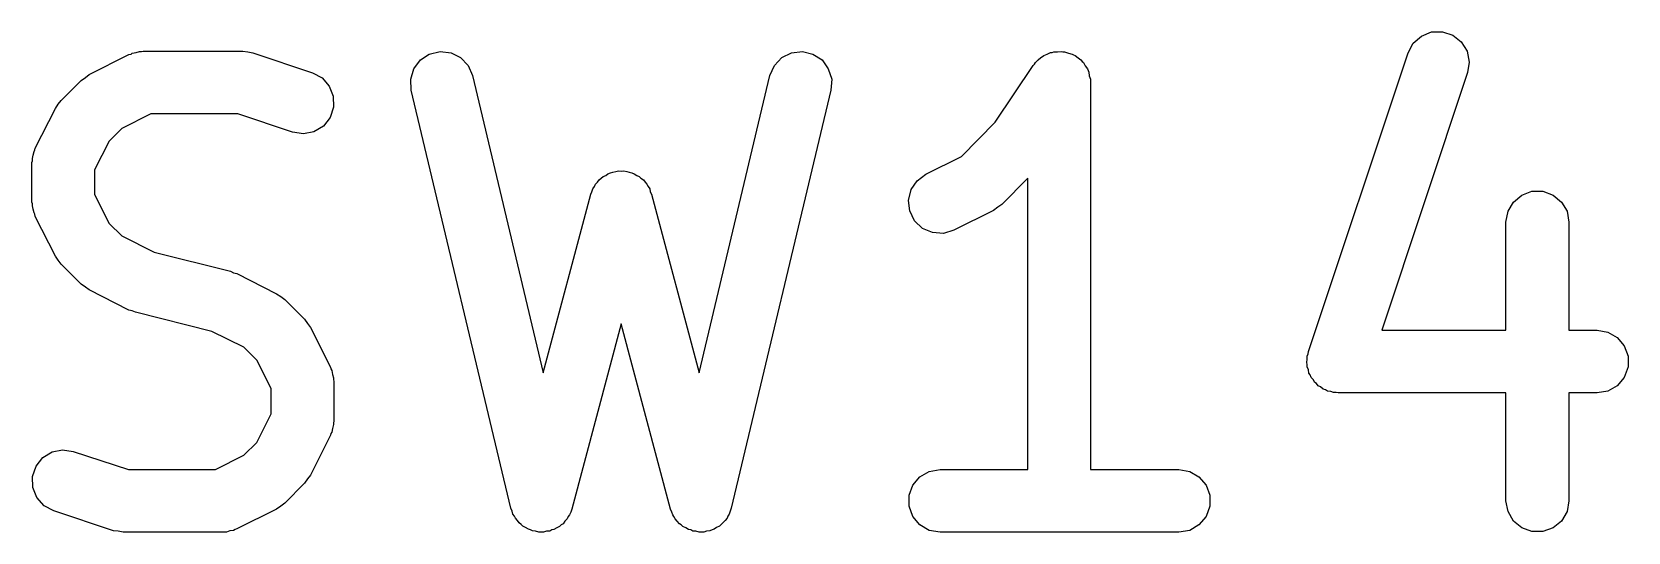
# Model space of a CAD drawing. Extents: x 105.5 to 202.9, y -138.6 to -44.
# Drawn here: x 190.895 to 194.711, y -120.797 to -119.601 of the extents above; entities that cross this region are included whole.
import ezdxf

# ---------------------------------------------------------------- set-up
doc = ezdxf.new("R2010")
doc.units = 0
doc.header["$MEASUREMENT"] = 0
doc.layers.add('BLACK', color=7, linetype='CONTINUOUS')

msp = doc.modelspace()

# ---------------------------------------------------------------- linework, layer by layer
at = {"layer": 'BLACK', "linetype": 'CONTINUOUS'}
for p, q in [((194.185, -119.651), (194.197, -119.628)), ((194.197, -119.628), (194.217, -119.611)), ((194.217, -119.611), (194.241, -119.601)), ((194.241, -119.601), (194.267, -119.601)), ((194.267, -119.601), (194.292, -119.609)), ((194.292, -119.609), (194.312, -119.625)), ((194.312, -119.625), (194.326, -119.647)), ((191.032, -119.703), (191.127, -119.655)), ((191.127, -119.655), (191.132, -119.654)), ((191.132, -119.654), (191.135, -119.652)), ((191.135, -119.652), (191.144, -119.65)), ((191.144, -119.65), (191.152, -119.648)), ((191.152, -119.648), (191.157, -119.648)), ((191.157, -119.648), (191.161, -119.647)), ((191.161, -119.647), (191.399, -119.647)), ((191.399, -119.647), (191.411, -119.649)), ((191.411, -119.649), (191.423, -119.651)), ((191.423, -119.651), (191.566, -119.699)), ((191.808, -119.689), (191.824, -119.668)), ((191.824, -119.668), (191.845, -119.654)), ((191.845, -119.654), (191.871, -119.648)), ((191.871, -119.648), (191.897, -119.651)), ((191.897, -119.651), (191.92, -119.662)), ((191.92, -119.662), (191.938, -119.681)), ((192.67, -119.681), (192.688, -119.662)), ((192.688, -119.662), (192.711, -119.651)), ((192.711, -119.651), (192.737, -119.648)), ((192.737, -119.648), (192.762, -119.654)), ((192.762, -119.654), (192.784, -119.668)), ((192.784, -119.668), (192.799, -119.689)), ((193.294, -119.674), (193.301, -119.668)), ((193.301, -119.668), (193.307, -119.662)), ((193.307, -119.662), (193.311, -119.66)), ((193.311, -119.66), (193.314, -119.657)), ((193.314, -119.657), (193.322, -119.654)), ((193.322, -119.654), (193.33, -119.65)), ((193.33, -119.65), (193.334, -119.65)), ((193.334, -119.65), (193.338, -119.649)), ((193.338, -119.649), (193.347, -119.649)), ((193.347, -119.649), (193.356, -119.648)), ((193.356, -119.648), (193.36, -119.649)), ((193.36, -119.649), (193.364, -119.649)), ((193.364, -119.649), (193.373, -119.652)), ((193.373, -119.652), (193.382, -119.654)), ((193.382, -119.654), (193.385, -119.656)), ((193.385, -119.656), (193.389, -119.657)), ((193.389, -119.657), (193.396, -119.663)), ((193.396, -119.663), (193.403, -119.668)), ((193.403, -119.668), (193.406, -119.672)), ((193.947, -120.365), (194.185, -119.651)), ((194.326, -119.647), (194.331, -119.673)), ((191.023, -119.71), (191.032, -119.703)), ((191.566, -119.699), (191.589, -119.711)), ((191.801, -119.714), (191.808, -119.689)), ((191.938, -119.681), (191.948, -119.705)), ((191.948, -119.705), (192.117, -120.416)), ((192.49, -120.416), (192.659, -119.705)), ((192.659, -119.705), (192.67, -119.681)), ((192.799, -119.689), (192.807, -119.714)), ((193.198, -119.817), (193.289, -119.681)), ((193.289, -119.681), (193.292, -119.678)), ((193.292, -119.678), (193.294, -119.674)), ((193.406, -119.672), (193.409, -119.674)), ((193.409, -119.674), (193.413, -119.682)), ((193.413, -119.682), (193.419, -119.689)), ((193.419, -119.689), (193.42, -119.693)), ((193.42, -119.693), (193.422, -119.697)), ((193.422, -119.697), (193.423, -119.706)), ((193.423, -119.706), (193.426, -119.714)), ((194.327, -119.698), (194.122, -120.314)), ((194.331, -119.673), (194.327, -119.698)), ((190.965, -119.765), (191.013, -119.717)), ((191.013, -119.717), (191.023, -119.71)), ((191.589, -119.711), (191.606, -119.731)), ((191.606, -119.731), (191.615, -119.755)), ((191.802, -119.74), (191.801, -119.714)), ((192.04, -120.74), (191.802, -119.74)), ((192.805, -119.74), (192.567, -120.74)), ((192.807, -119.714), (192.805, -119.74)), ((193.426, -119.714), (193.426, -119.718)), ((193.426, -119.718), (193.426, -119.722)), ((193.426, -119.722), (193.426, -120.647)), ((190.903, -119.879), (190.951, -119.784)), ((190.951, -119.784), (190.958, -119.774)), ((190.958, -119.774), (190.965, -119.765)), ((191.616, -119.781), (191.608, -119.806)), ((191.615, -119.755), (191.616, -119.781)), ((191.179, -119.797), (191.11, -119.832)), ((191.387, -119.797), (191.179, -119.797)), ((191.518, -119.841), (191.387, -119.797)), ((191.608, -119.806), (191.592, -119.826)), ((193.117, -119.899), (193.198, -119.817)), ((191.11, -119.832), (191.08, -119.862)), ((191.544, -119.845), (191.518, -119.841)), ((191.569, -119.84), (191.544, -119.845)), ((191.592, -119.826), (191.569, -119.84)), ((190.896, -119.904), (190.898, -119.896)), ((190.898, -119.896), (190.9, -119.887)), ((190.9, -119.887), (190.902, -119.883)), ((190.902, -119.883), (190.903, -119.879)), ((191.08, -119.862), (191.045, -119.931)), ((190.895, -119.913), (190.896, -119.909)), ((190.895, -120.008), (190.895, -119.913)), ((190.896, -119.909), (190.896, -119.904)), ((191.045, -119.931), (191.045, -119.99)), ((192.278, -119.938), (192.284, -119.936)), ((192.284, -119.936), (192.291, -119.935)), ((192.291, -119.935), (192.297, -119.933)), ((192.297, -119.933), (192.304, -119.934)), ((192.304, -119.934), (192.31, -119.933)), ((192.31, -119.933), (192.317, -119.935)), ((192.317, -119.935), (192.323, -119.936)), ((192.323, -119.936), (192.329, -119.938)), ((193.032, -119.941), (193.117, -119.899)), ((192.236, -119.976), (192.24, -119.971)), ((192.24, -119.971), (192.242, -119.965)), ((192.242, -119.965), (192.247, -119.96)), ((192.247, -119.96), (192.251, -119.955)), ((192.251, -119.955), (192.256, -119.951)), ((192.256, -119.951), (192.261, -119.947)), ((192.261, -119.947), (192.267, -119.944)), ((192.267, -119.944), (192.272, -119.94)), ((192.272, -119.94), (192.278, -119.938)), ((192.329, -119.938), (192.335, -119.94)), ((192.335, -119.94), (192.341, -119.944)), ((192.341, -119.944), (192.347, -119.947)), ((192.347, -119.947), (192.351, -119.951)), ((192.351, -119.951), (192.357, -119.955)), ((192.357, -119.955), (192.361, -119.96)), ((192.361, -119.96), (192.365, -119.965)), ((192.365, -119.965), (192.368, -119.971)), ((192.368, -119.971), (192.372, -119.976)), ((192.997, -119.978), (193.011, -119.957)), ((193.011, -119.957), (193.032, -119.941)), ((193.276, -119.951), (193.214, -120.014)), ((193.276, -120.647), (193.276, -119.951)), ((190.896, -120.012), (190.895, -120.008)), ((190.896, -120.017), (190.896, -120.012)), ((191.045, -119.99), (191.08, -120.059)), ((192.117, -120.416), (192.231, -119.989)), ((192.231, -119.989), (192.234, -119.983)), ((192.234, -119.983), (192.236, -119.976)), ((192.372, -119.976), (192.373, -119.983)), ((192.373, -119.983), (192.376, -119.989)), ((192.376, -119.989), (192.49, -120.416)), ((192.991, -120.004), (192.997, -119.978)), ((192.994, -120.029), (192.991, -120.004)), ((194.424, -120.03), (194.437, -120.008)), ((194.437, -120.008), (194.457, -119.991)), ((194.457, -119.991), (194.481, -119.982)), ((194.481, -119.982), (194.507, -119.982)), ((194.507, -119.982), (194.532, -119.991)), ((194.532, -119.991), (194.552, -120.008)), ((194.552, -120.008), (194.565, -120.03)), ((190.898, -120.025), (190.896, -120.017)), ((190.9, -120.034), (190.898, -120.025)), ((190.902, -120.037), (190.9, -120.034)), ((190.903, -120.042), (190.902, -120.037)), ((190.951, -120.137), (190.903, -120.042)), ((193.005, -120.053), (192.994, -120.029)), ((193.194, -120.028), (193.099, -120.075)), ((193.204, -120.02), (193.194, -120.028)), ((193.214, -120.014), (193.204, -120.02)), ((194.419, -120.056), (194.424, -120.03)), ((194.565, -120.03), (194.569, -120.056)), ((191.08, -120.059), (191.11, -120.089)), ((191.11, -120.089), (191.187, -120.128)), ((193.024, -120.071), (193.005, -120.053)), ((193.048, -120.081), (193.024, -120.071)), ((193.074, -120.083), (193.048, -120.081)), ((193.099, -120.075), (193.074, -120.083)), ((194.419, -120.314), (194.419, -120.056)), ((194.569, -120.056), (194.569, -120.314)), ((190.958, -120.147), (190.951, -120.137)), ((190.965, -120.156), (190.958, -120.147)), ((191.013, -120.204), (190.965, -120.156)), ((191.187, -120.128), (191.37, -120.173)), ((191.023, -120.211), (191.013, -120.204)), ((191.37, -120.173), (191.377, -120.177)), ((191.377, -120.177), (191.385, -120.179)), ((191.385, -120.179), (191.48, -120.227)), ((191.032, -120.218), (191.023, -120.211)), ((191.127, -120.266), (191.032, -120.218)), ((191.48, -120.227), (191.49, -120.234)), ((191.49, -120.234), (191.5, -120.241)), ((191.5, -120.241), (191.547, -120.288)), ((191.135, -120.268), (191.127, -120.266)), ((191.143, -120.271), (191.135, -120.268)), ((191.325, -120.317), (191.143, -120.271)), ((191.402, -120.355), (191.325, -120.317)), ((191.547, -120.288), (191.554, -120.298)), ((191.554, -120.298), (191.561, -120.308)), ((191.561, -120.308), (191.609, -120.403)), ((192.304, -120.299), (192.186, -120.742)), ((192.422, -120.742), (192.304, -120.299)), ((194.122, -120.314), (194.419, -120.314)), ((194.569, -120.314), (194.637, -120.314)), ((194.637, -120.314), (194.663, -120.319)), ((191.433, -120.386), (191.402, -120.355)), ((194.663, -120.319), (194.685, -120.332)), ((194.685, -120.332), (194.702, -120.352)), ((194.702, -120.352), (194.711, -120.376)), ((191.467, -120.454), (191.433, -120.386)), ((193.943, -120.391), (193.944, -120.384)), ((193.944, -120.397), (193.943, -120.391)), ((193.944, -120.376), (193.946, -120.371)), ((193.944, -120.384), (193.944, -120.376)), ((193.946, -120.371), (193.947, -120.365)), ((194.711, -120.376), (194.711, -120.402)), ((191.609, -120.403), (191.61, -120.407)), ((191.61, -120.407), (191.612, -120.411)), ((191.612, -120.411), (191.614, -120.42)), ((191.614, -120.42), (191.616, -120.428)), ((191.616, -120.428), (191.616, -120.432)), ((191.616, -120.432), (191.617, -120.437)), ((193.944, -120.402), (193.944, -120.397)), ((193.947, -120.409), (193.944, -120.402)), ((193.948, -120.417), (193.947, -120.409)), ((193.951, -120.421), (193.948, -120.417)), ((193.953, -120.427), (193.951, -120.421)), ((193.958, -120.432), (193.953, -120.427)), ((193.962, -120.439), (193.958, -120.432)), ((194.702, -120.427), (194.685, -120.447)), ((194.711, -120.402), (194.702, -120.427)), ((191.467, -120.514), (191.467, -120.454)), ((191.617, -120.437), (191.617, -120.532)), ((193.966, -120.442), (193.962, -120.439)), ((193.97, -120.447), (193.966, -120.442)), ((193.976, -120.45), (193.97, -120.447)), ((193.982, -120.455), (193.976, -120.45)), ((193.988, -120.457), (193.982, -120.455)), ((193.992, -120.46), (193.988, -120.457)), ((194, -120.461), (193.992, -120.46)), ((194.007, -120.463), (194, -120.461)), ((194.013, -120.463), (194.007, -120.463)), ((194.018, -120.464), (194.013, -120.463)), ((194.419, -120.464), (194.018, -120.464)), ((194.419, -120.722), (194.419, -120.464)), ((194.637, -120.464), (194.569, -120.464)), ((194.569, -120.464), (194.569, -120.722)), ((194.663, -120.46), (194.637, -120.464)), ((194.685, -120.447), (194.663, -120.46)), ((191.433, -120.583), (191.467, -120.514)), ((191.616, -120.54), (191.614, -120.549)), ((191.617, -120.532), (191.616, -120.536)), ((191.616, -120.536), (191.616, -120.54)), ((191.402, -120.613), (191.433, -120.583)), ((191.609, -120.565), (191.561, -120.661)), ((191.61, -120.561), (191.609, -120.565)), ((191.612, -120.558), (191.61, -120.561)), ((191.614, -120.549), (191.612, -120.558)), ((190.905, -120.639), (190.921, -120.619)), ((190.921, -120.619), (190.943, -120.605)), ((190.943, -120.605), (190.968, -120.6)), ((190.968, -120.6), (190.994, -120.604)), ((190.994, -120.604), (191.126, -120.647)), ((191.334, -120.647), (191.402, -120.613)), ((190.896, -120.664), (190.905, -120.639)), ((191.126, -120.647), (191.334, -120.647)), ((191.561, -120.661), (191.554, -120.67)), ((193.018, -120.665), (193.04, -120.652)), ((193.04, -120.652), (193.066, -120.647)), ((193.066, -120.647), (193.276, -120.647)), ((193.426, -120.647), (193.637, -120.647)), ((193.637, -120.647), (193.663, -120.652)), ((193.663, -120.652), (193.685, -120.665)), ((190.897, -120.69), (190.896, -120.664)), ((190.907, -120.714), (190.897, -120.69)), ((191.547, -120.68), (191.5, -120.728)), ((191.554, -120.67), (191.547, -120.68)), ((192.992, -120.709), (193.001, -120.685)), ((193.001, -120.685), (193.018, -120.665)), ((193.685, -120.665), (193.702, -120.685)), ((193.702, -120.685), (193.711, -120.709)), ((190.924, -120.734), (190.907, -120.714)), ((190.947, -120.746), (190.924, -120.734)), ((191.49, -120.735), (191.48, -120.742)), ((191.5, -120.728), (191.49, -120.735)), ((192.992, -120.735), (192.992, -120.709)), ((193.001, -120.76), (192.992, -120.735)), ((193.711, -120.735), (193.702, -120.76)), ((193.711, -120.709), (193.711, -120.735)), ((194.424, -120.748), (194.419, -120.722)), ((194.569, -120.722), (194.565, -120.748)), ((191.09, -120.794), (190.947, -120.746)), ((191.48, -120.742), (191.385, -120.789)), ((192.043, -120.747), (192.04, -120.74)), ((192.045, -120.754), (192.043, -120.747)), ((192.049, -120.759), (192.045, -120.754)), ((192.051, -120.764), (192.049, -120.759)), ((192.056, -120.769), (192.051, -120.764)), ((192.06, -120.775), (192.056, -120.769)), ((192.065, -120.779), (192.06, -120.775)), ((192.169, -120.771), (192.165, -120.777)), ((192.175, -120.765), (192.169, -120.771)), ((192.177, -120.76), (192.175, -120.765)), ((192.18, -120.756), (192.177, -120.76)), ((192.183, -120.749), (192.18, -120.756)), ((192.186, -120.742), (192.183, -120.749)), ((192.425, -120.749), (192.422, -120.742)), ((192.427, -120.756), (192.425, -120.749)), ((192.43, -120.76), (192.427, -120.756)), ((192.433, -120.765), (192.43, -120.76)), ((192.438, -120.771), (192.433, -120.765)), ((192.443, -120.777), (192.438, -120.771)), ((192.547, -120.775), (192.543, -120.779)), ((192.552, -120.769), (192.547, -120.775)), ((192.557, -120.764), (192.552, -120.769)), ((192.559, -120.759), (192.557, -120.764)), ((192.562, -120.754), (192.559, -120.759)), ((192.564, -120.747), (192.562, -120.754)), ((192.567, -120.74), (192.564, -120.747)), ((193.018, -120.78), (193.001, -120.76)), ((193.702, -120.76), (193.685, -120.78)), ((194.437, -120.771), (194.424, -120.748)), ((194.457, -120.787), (194.437, -120.771)), ((194.552, -120.771), (194.532, -120.787)), ((194.565, -120.748), (194.552, -120.771)), ((191.101, -120.795), (191.09, -120.794)), ((191.113, -120.797), (191.101, -120.795)), ((191.351, -120.797), (191.113, -120.797)), ((191.356, -120.797), (191.351, -120.797)), ((191.36, -120.797), (191.356, -120.797)), ((191.368, -120.794), (191.36, -120.797)), ((191.377, -120.793), (191.368, -120.794)), ((191.381, -120.791), (191.377, -120.793)), ((191.385, -120.789), (191.381, -120.791)), ((192.069, -120.783), (192.065, -120.779)), ((192.075, -120.786), (192.069, -120.783)), ((192.082, -120.79), (192.075, -120.786)), ((192.087, -120.792), (192.082, -120.79)), ((192.092, -120.794), (192.087, -120.792)), ((192.099, -120.795), (192.092, -120.794)), ((192.107, -120.797), (192.099, -120.795)), ((192.112, -120.797), (192.107, -120.797)), ((192.118, -120.797), (192.112, -120.797)), ((192.125, -120.795), (192.118, -120.797)), ((192.133, -120.795), (192.125, -120.795)), ((192.138, -120.792), (192.133, -120.795)), ((192.143, -120.791), (192.138, -120.792)), ((192.15, -120.787), (192.143, -120.791)), ((192.156, -120.784), (192.15, -120.787)), ((192.16, -120.78), (192.156, -120.784)), ((192.165, -120.777), (192.16, -120.78)), ((192.447, -120.78), (192.443, -120.777)), ((192.451, -120.784), (192.447, -120.78)), ((192.458, -120.787), (192.451, -120.784)), ((192.465, -120.791), (192.458, -120.787)), ((192.47, -120.792), (192.465, -120.791)), ((192.475, -120.795), (192.47, -120.792)), ((192.482, -120.795), (192.475, -120.795)), ((192.49, -120.797), (192.482, -120.795)), ((192.495, -120.797), (192.49, -120.797)), ((192.501, -120.797), (192.495, -120.797)), ((192.508, -120.795), (192.501, -120.797)), ((192.516, -120.794), (192.508, -120.795)), ((192.521, -120.792), (192.516, -120.794)), ((192.526, -120.79), (192.521, -120.792)), ((192.532, -120.786), (192.526, -120.79)), ((192.539, -120.783), (192.532, -120.786)), ((192.543, -120.779), (192.539, -120.783)), ((193.04, -120.793), (193.018, -120.78)), ((193.066, -120.797), (193.04, -120.793)), ((193.637, -120.797), (193.066, -120.797)), ((193.663, -120.793), (193.637, -120.797)), ((193.685, -120.78), (193.663, -120.793)), ((194.481, -120.796), (194.457, -120.787)), ((194.507, -120.796), (194.481, -120.796)), ((194.532, -120.787), (194.507, -120.796))]:
    msp.add_line(p, q, dxfattribs=at)

doc.saveas('drawing.dxf')
